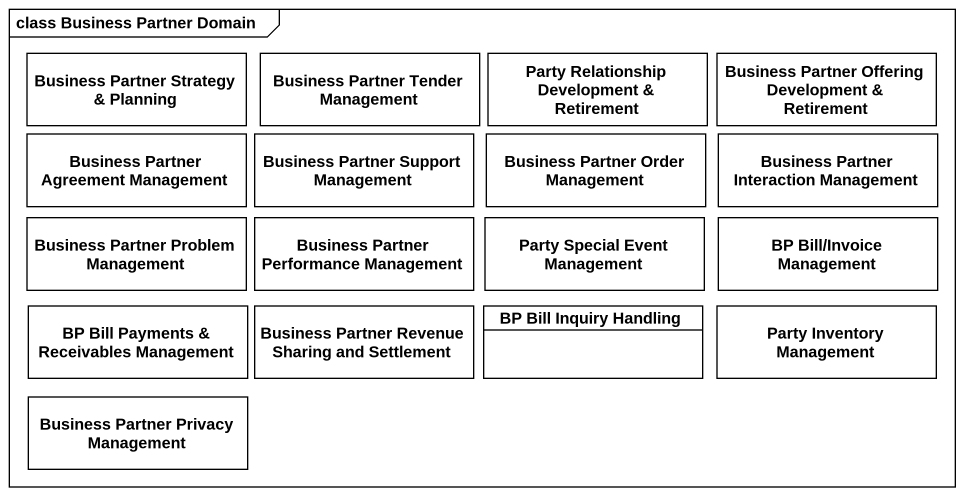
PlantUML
@startuml
mainframe class Business Partner Domain
hide circle
hide empty members
class "Business Partner Strategy & Planning" as Business_Partner_Strategy
class "Business Partner Tender Management" as Business_Partner_Tender
class "Party Relationship Development & Retirement" as Party_Relationship
class "Business Partner Offering Development & Retirement" as Business_Partner_Offering
class "Business Partner Agreement Management" as Business_Partner_Agreement
class "Business Partner Support Management" as Business_Partner_Support
class "Business Partner Order Management" as Business_Partner_Order
class "Business Partner Interaction Management" as Business_Partner
class "Business Partner Problem Management" as Business_Partner_Problem
class "Business Partner Performance Management" as Business_Partner_2
class "Party Special Event Management" as Party_Special_Event
class "BP Bill/Invoice Management" as BP_Bill_Invoice_Management
class "BP Bill Payments & Receivables Management" as BP_Bill_Payments
class "Business Partner Revenue Sharing and Settlement" as Business_Partner_Revenue
class "BP Bill Inquiry Handling" as BP_Bill_Inquiry_Handling
class "Party Inventory Management" as Party_Inventory_Management
class "Business Partner Privacy Management" as Business_Partner_Privacy
@enduml
